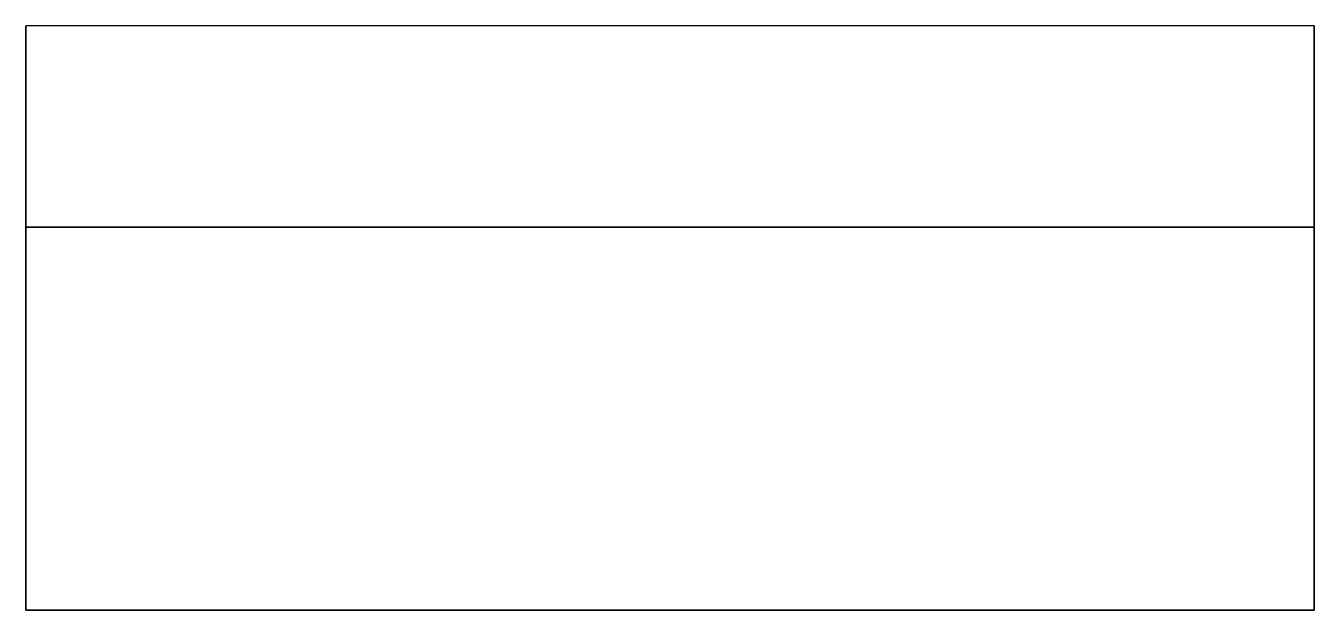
# Model space of a CAD drawing. Extents: x -0.32 to 0.32, y -0.22 to 0.07.
import ezdxf

# ---------------------------------------------------------------- set-up
doc = ezdxf.new("R2010")
doc.units = 0
doc.layers.add('TURRET', color=2, linetype='CONTINUOUS')

msp = doc.modelspace()

# ---------------------------------------------------------------- linework, layer by layer
at = {"layer": 'TURRET'}
for points in [[(0.32, -0.03, 1.49), (0.32, 0.07), (-0.32, 0.07), (-0.32, -0.03, 1.49)], [(-0.32, -0.03, 1.49), (-0.32, 0.07), (-0.32, -0.22), (-0.32, -0.22, 1.49)], [(0.32, -0.22), (0.32, 0.07), (0.32, -0.03, 1.49), (0.32, -0.22, 1.49)], [(0.32, -0.22, 1.49), (0.32, -0.03, 1.49), (-0.32, -0.03, 1.49), (-0.32, -0.22, 1.49)], [(-0.32, -0.22, 1.49), (-0.32, -0.22), (0.32, -0.22), (0.32, -0.22, 1.49)]]:
    msp.add_3dface(points, dxfattribs=at)

doc.saveas('drawing.dxf')
